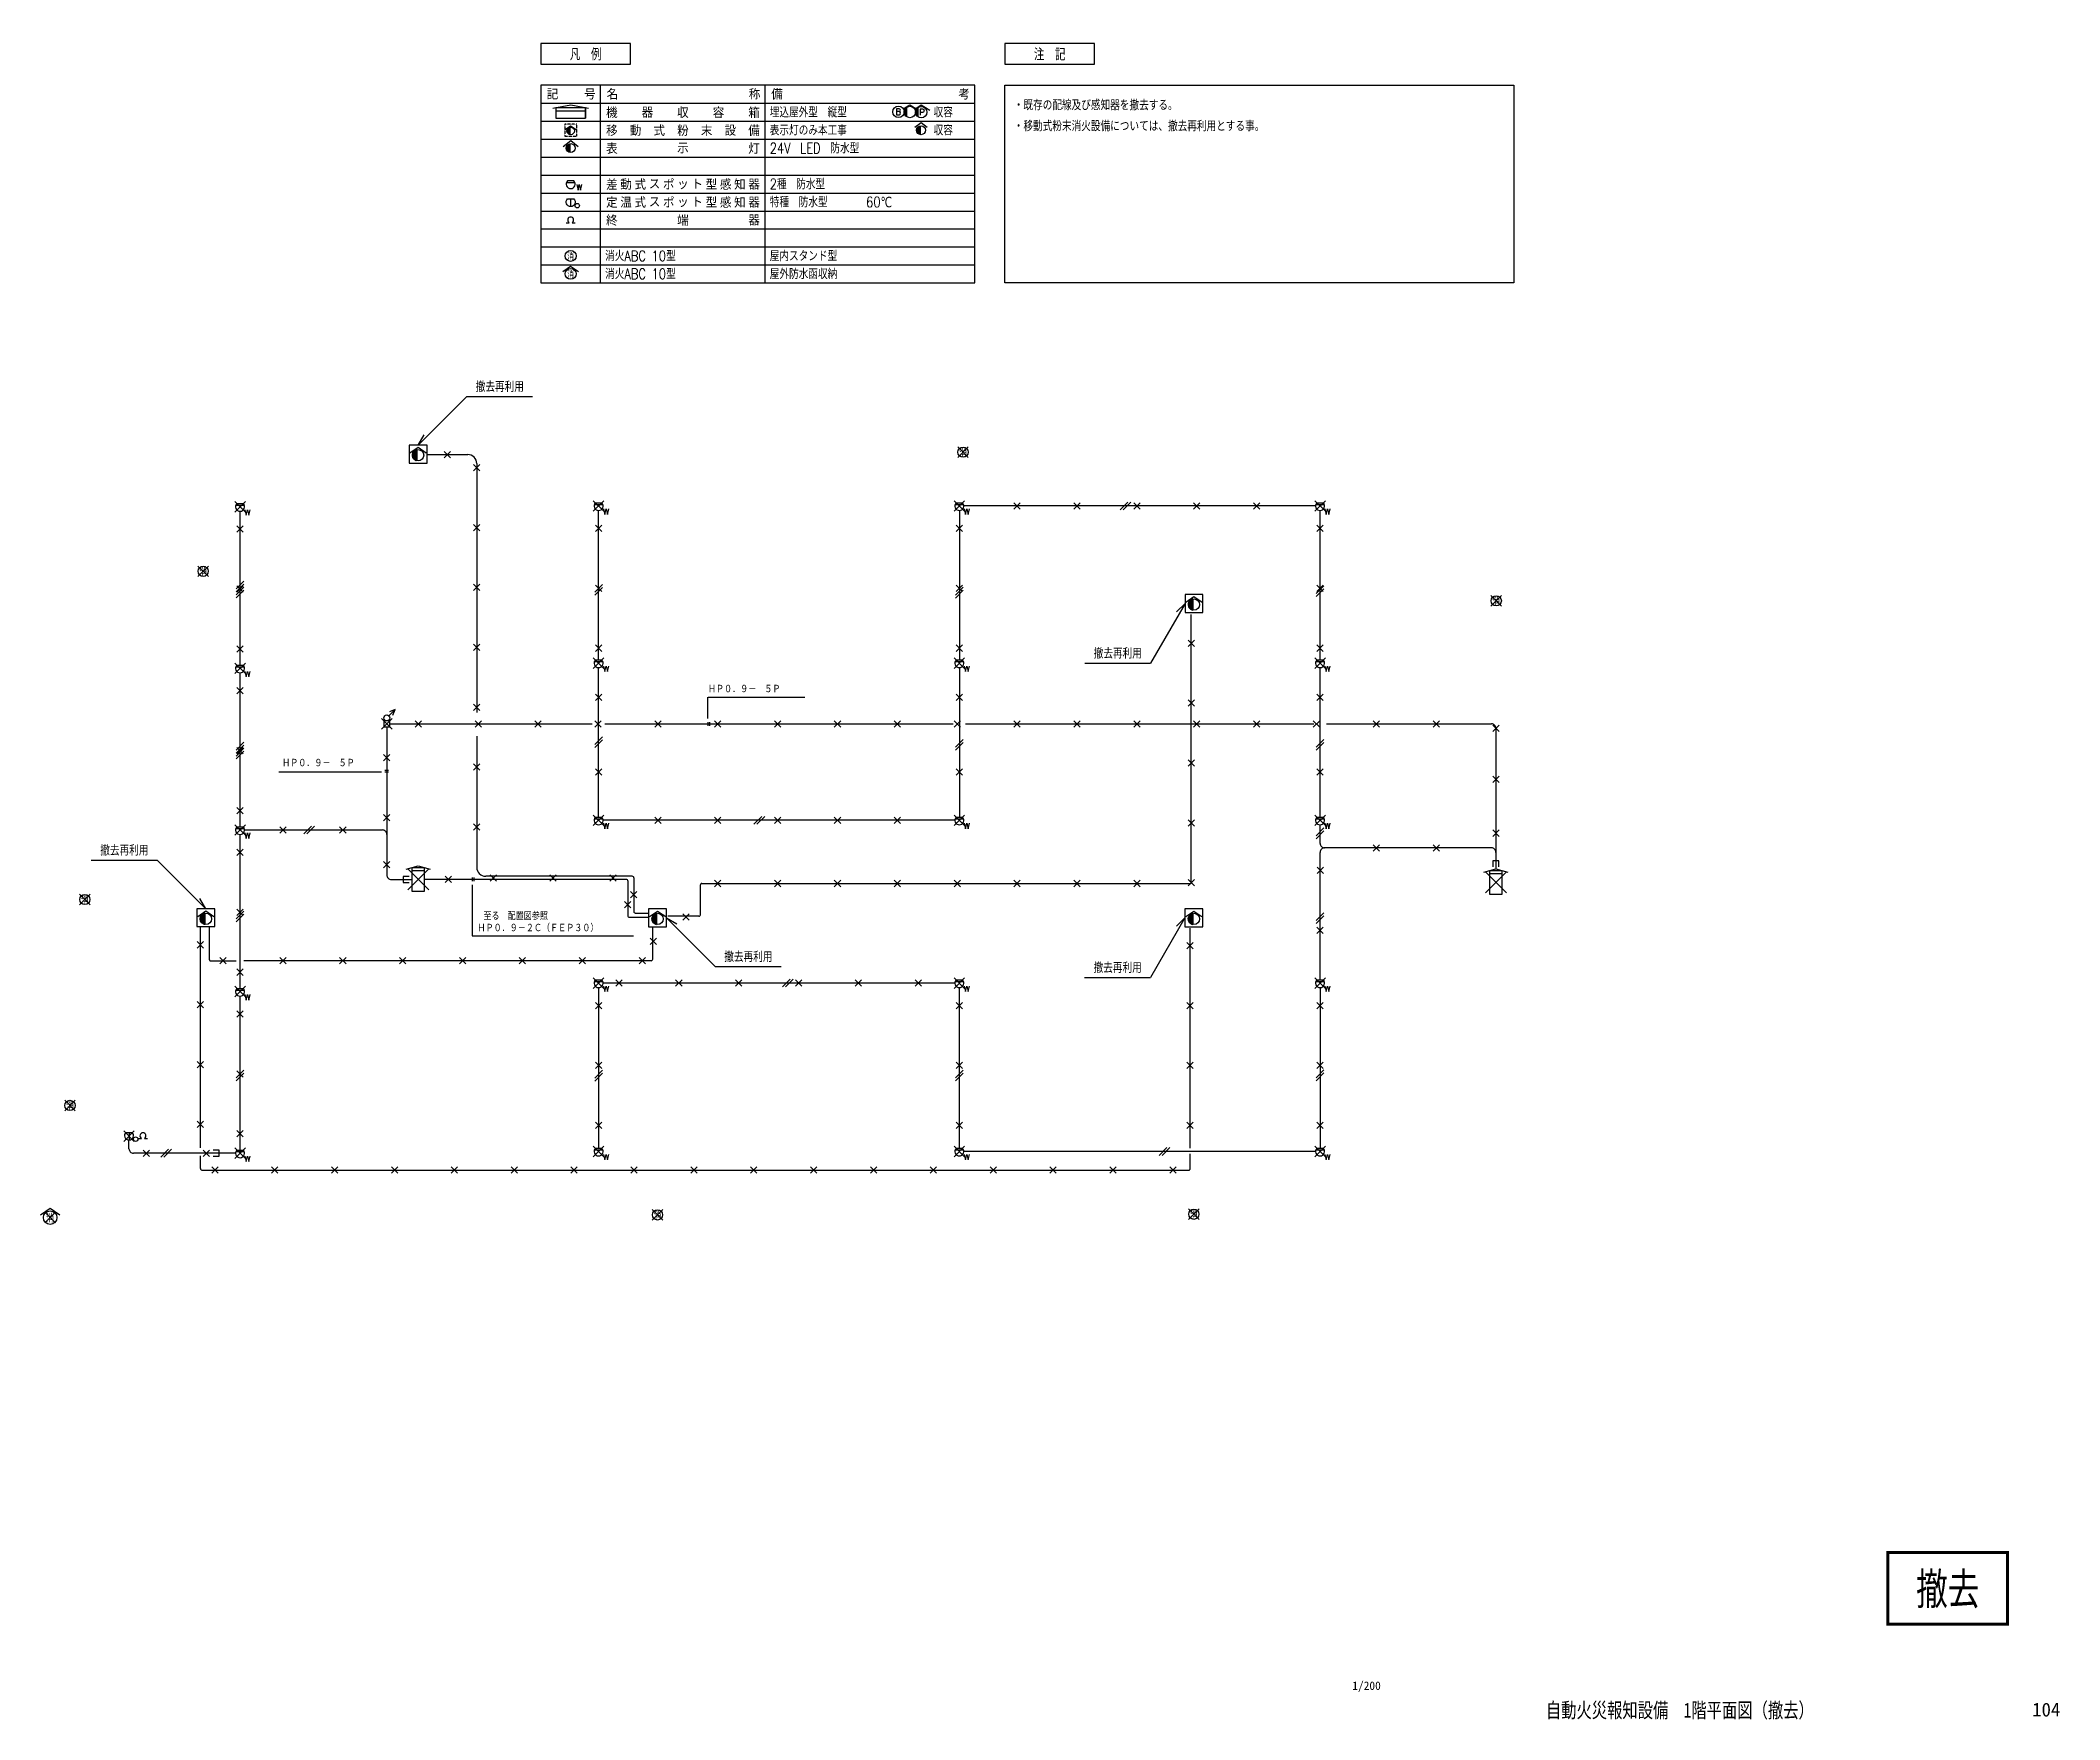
# Model space of a CAD drawing. Header units: millimetres. Extents: x 15073 to 82521, y 1454 to 57550.
import ezdxf
from ezdxf.enums import TextEntityAlignment as Align

# ---------------------------------------------------------------- set-up
doc = ezdxf.new("R2010")
doc.units = ezdxf.units.MM
doc.header["$LTSCALE"] = 0.2
doc.set_wipeout_variables(frame=1)
doc.linetypes.add('DASHED', pattern=[19.05, 12.7, -6.35])
for name, color, linetype in [('1_シンボル', 2, 'Continuous'), ('1_撤去', 1, 'Continuous'), ('1_文字', 3, 'Continuous'), ('1_枠', 7, 'Continuous'), ('1_表', 7, 'Continuous'), ('枠内記述', 3, 'Continuous')]:
    doc.layers.add(name, color=color, linetype=linetype)
doc.styles.add('L', font='simplex.shx', dxfattribs={"width": 0.8, "bigfont": 'extfont2.shx'})
doc.styles.get("Standard").update_dxf_attribs({"font": 'simplex.shx', "width": 0.8, "bigfont": 'extfont2.shx'})
doc.styles.add('ゴシック', font='MS Gothic.ttf', dxfattribs={"height": 4})

msp = doc.modelspace()

# ---------------------------------------------------------------- linework, layer by layer
at = {"layer": '1_シンボル', "color": 7, "linetype": 'Continuous', "lineweight": -3}
for points in [[(27389, 44031), (27389, 43431), (27989, 43431), (27989, 44031)], [(27632, 43872), (27651, 43693), (27632, 43514), (27614, 43521), (27651, 43693), (27651, 43877), (27651, 43510), (27651, 43693), (27632, 43514)], [(27503, 43720), (27651, 43693), (27501, 43693)], [(27505, 43731), (27651, 43693), (27503, 43720)], [(27507, 43739), (27651, 43693), (27505, 43731)], [(27510, 43752), (27651, 43693), (27507, 43739)], [(53307, 39042), (53307, 38442), (53907, 38442), (53907, 39042)], [(53551, 38883), (53551, 38525), (53570, 38704), (53532, 38532), (53551, 38525), (53570, 38704)], [(26544, 34617), (26744, 34617), (26744, 34817), (26544, 34817)], [(63894, 29822), (63894, 29022), (63494, 29022), (63494, 29822)], [(20300, 28543), (20300, 27943), (20900, 27943), (20900, 28543)], [(20543, 28384), (20543, 28027), (20562, 28205), (20525, 28034), (20543, 28027), (20562, 28205)], [(35390, 28539), (35390, 27939), (35990, 27939), (35990, 28539)], [(35634, 28380), (35653, 28202), (35634, 28023), (35615, 28030), (35653, 28202), (35653, 28385), (35653, 28018), (35653, 28202), (35634, 28023)], [(53303, 28539), (53303, 27939), (53903, 27939), (53903, 28539)], [(53546, 28381), (53546, 28023), (53565, 28202), (53528, 28030), (53546, 28023), (53565, 28202)], [(35504, 28228), (35653, 28202), (35503, 28202)], [(35504, 28175), (35653, 28202), (35503, 28202)], [(35506, 28239), (35653, 28202), (35504, 28228)], [(35508, 28247), (35653, 28202), (35506, 28239)], [(35512, 28260), (35653, 28202), (35508, 28247)]]:
    msp.add_lwpolyline(points, close=True, dxfattribs=at)
for points in [[(27419, 43772), (27689, 43956), (27959, 43772)], [(27595, 43531), (27614, 43521), (27651, 43693), (27595, 43531), (27576, 43543), (27651, 43693), (27595, 43856), (27595, 43531), (27651, 43693), (27503, 43667), (27505, 43656), (27651, 43693), (27501, 43693), (27503, 43667), (27651, 43693), (27507, 43648), (27505, 43656), (27651, 43693), (27510, 43635), (27507, 43648), (27651, 43693), (27520, 43612), (27510, 43635), (27651, 43693), (27539, 43581), (27520, 43612), (27651, 43693), (27557, 43559), (27557, 43827), (27651, 43693), (27539, 43581), (27557, 43559), (27651, 43693), (27576, 43543), (27557, 43559)], [(27632, 43872), (27614, 43865), (27651, 43693), (27520, 43775), (27520, 43612)], [(27651, 43877), (27632, 43872), (27651, 43693), (27539, 43806), (27539, 43581)], [(27557, 43827), (27539, 43806), (27651, 43693), (27557, 43827), (27576, 43843)], [(27614, 43521), (27614, 43865), (27651, 43693), (27576, 43843), (27576, 43543)], [(27595, 43856), (27576, 43843), (27651, 43693), (27595, 43856), (27614, 43865)], [(27520, 43775), (27510, 43752), (27651, 43693), (27520, 43775), (27539, 43806)], [(27632, 43514), (27651, 43510)], [(27989, 43712), (29347, 43712)], [(29647, 43412), (29647, 35096)], [(21605, 42025), (21882, 42025)], [(21637, 42078), (21850, 42078)], [(21744, 36679), (21744, 41822)], [(21907, 41871), (21951, 41691), (21994, 41871), (22037, 41691), (22081, 41871)], [(33580, 42050), (33857, 42050)], [(33612, 42103), (33825, 42103)], [(33719, 36853), (33719, 41847)], [(33882, 41896), (33926, 41715), (33969, 41896), (34012, 41715), (34056, 41896)], [(45630, 42050), (45907, 42050)], [(45662, 42103), (45875, 42103)], [(45769, 41847), (45769, 36853)], [(57669, 41996), (45919, 41996)], [(45932, 41896), (45976, 41715), (46019, 41896), (46062, 41715), (46106, 41896)], [(51140, 41866), (51400, 42127)], [(51240, 41866), (51500, 42127)], [(57680, 42050), (57957, 42050)], [(57712, 42103), (57925, 42103)], [(57819, 36853), (57819, 41847)], [(57982, 41896), (58026, 41715), (58069, 41896), (58112, 41715), (58156, 41896)], [(21614, 39225), (21874, 39485)], [(21614, 39125), (21874, 39385)], [(21614, 39025), (21874, 39285)], [(21614, 38925), (21874, 39185)], [(33589, 39114), (33849, 39374)], [(33589, 39014), (33849, 39274)], [(45639, 39022), (45899, 39282)], [(45639, 38922), (45899, 39182)], [(57689, 39073), (57949, 39333)], [(57689, 38973), (57949, 39233)], [(53337, 38783), (53607, 38967), (53877, 38783)], [(53439, 38622), (53429, 38646), (53570, 38704), (53425, 38659), (53429, 38646), (53570, 38704), (53424, 38667), (53425, 38659), (53570, 38704), (53422, 38678), (53424, 38667), (53570, 38704), (53420, 38704), (53422, 38678), (53570, 38704), (53420, 38704), (53422, 38731), (53570, 38704), (53422, 38731), (53424, 38741), (53570, 38704), (53424, 38741), (53425, 38750), (53570, 38704), (53425, 38750), (53429, 38763), (53570, 38704), (53429, 38763), (53439, 38786)], [(53476, 38570), (53495, 38554), (53570, 38704), (53476, 38570), (53457, 38592), (53570, 38704), (53570, 38888), (53570, 38520), (53570, 38704), (53457, 38592), (53439, 38622), (53570, 38704), (53476, 38570), (53476, 38838), (53570, 38704), (53514, 38542), (53514, 38867), (53570, 38704), (53495, 38554), (53514, 38542), (53570, 38704), (53532, 38532), (53514, 38542)], [(53551, 38883), (53532, 38876), (53570, 38704), (53439, 38786), (53439, 38622), (53570, 38704), (53514, 38867), (53532, 38876)], [(53457, 38817), (53439, 38786), (53570, 38704), (53457, 38817), (53476, 38838)], [(53570, 38888), (53551, 38883), (53570, 38704), (53457, 38817), (53457, 38592)], [(53495, 38854), (53476, 38838), (53570, 38704), (53495, 38854), (53514, 38867)], [(53532, 38532), (53532, 38876), (53570, 38704), (53495, 38854), (53495, 38554)], [(53551, 38525), (53570, 38520)], [(53516, 29410), (53516, 38373)], [(21605, 36626), (21882, 36626)], [(21637, 36679), (21850, 36679)], [(21744, 31279), (21744, 36423)], [(21907, 36472), (21951, 36291), (21994, 36472), (22037, 36291), (22081, 36472)], [(33580, 36800), (33857, 36800)], [(33612, 36853), (33825, 36853)], [(33719, 31603), (33719, 36596)], [(33882, 36646), (33926, 36465), (33969, 36646), (34012, 36465), (34056, 36646)], [(45630, 36800), (45907, 36800)], [(45662, 36853), (45875, 36853)], [(45769, 36596), (45769, 31603)], [(45932, 36646), (45976, 36465), (46019, 36646), (46062, 36465), (46106, 36646)], [(57680, 36800), (57957, 36800)], [(57712, 36853), (57925, 36853)], [(57819, 31603), (57819, 36596)], [(57982, 36646), (58026, 36465), (58069, 36646), (58112, 36465), (58156, 36646)], [(26842, 35013), (26921, 35194), (26714, 34987)], [(26921, 35194), (26740, 35115)], [(37373, 34898), (37373, 35612)], [(37374, 35613), (40607, 35613)], [(26644, 34617), (26644, 29671)], [(26744, 34717), (33509, 34717)], [(33929, 34717), (45559, 34717)], [(37373, 34777), (37373, 34657)], [(37423, 34777), (37423, 34657)], [(45979, 34717), (57609, 34717)], [(58029, 34717), (63544, 34717)], [(63694, 34567), (63694, 30047), (63694, 29875)], [(21614, 33844), (21874, 34104)], [(21614, 33744), (21874, 34004)], [(21614, 33644), (21874, 33904)], [(21614, 33544), (21874, 33804)], [(29647, 34306), (29647, 29926)], [(33589, 34027), (33849, 34287)], [(33589, 33927), (33849, 34186)], [(45639, 33938), (45899, 34198)], [(45639, 33838), (45899, 34098)], [(57689, 33939), (57949, 34199)], [(57689, 33839), (57949, 34099)], [(26463, 33105), (23041, 33105)], [(26704, 33155), (26584, 33155)], [(26704, 33105), (26584, 33105)], [(21605, 31226), (21882, 31226)], [(21637, 31279), (21850, 31279)], [(21894, 31173), (26494, 31173)], [(21907, 31072), (21951, 30892), (21994, 31072), (22037, 30892), (22081, 31072)], [(23871, 31043), (24131, 31303)], [(23971, 31043), (24231, 31303)], [(33580, 31550), (33857, 31550)], [(33612, 31603), (33825, 31603)], [(45619, 31497), (33869, 31497)], [(33882, 31396), (33926, 31215), (33969, 31396), (34012, 31215), (34056, 31396)], [(38909, 31366), (39169, 31626)], [(39009, 31366), (39269, 31626)], [(45630, 31550), (45907, 31550)], [(45662, 31603), (45875, 31603)], [(45932, 31396), (45976, 31215), (46019, 31396), (46062, 31215), (46106, 31396)], [(57680, 31550), (57957, 31550)], [(57689, 30979), (57949, 31239)], [(57689, 30879), (57949, 31139)], [(57712, 31603), (57925, 31603)], [(57819, 30725), (57819, 31346)], [(57982, 31396), (58026, 31215), (58069, 31396), (58112, 31215), (58156, 31396)], [(21744, 25880), (21744, 31023)], [(57819, 26165), (57819, 30425)], [(63544, 30575), (57969, 30575)], [(27293, 29868), (27494, 29921), (27694, 29975)], [(27693, 29975), (27894, 29921), (27894, 29121), (27494, 29121), (27494, 29921), (27894, 29921), (28094, 29868)], [(27494, 29821), (27894, 29821)], [(63293, 29768), (63494, 29822), (63694, 29875)], [(63494, 29722), (63894, 29722)], [(63794, 29947), (63794, 30147), (63594, 30147), (63594, 29947)], [(63693, 29875), (63894, 29822), (64094, 29768)], [(26794, 29521), (27296, 29521), (27494, 29521)], [(27396, 29621), (27196, 29621), (27196, 29422), (27396, 29422)], [(34645, 29521), (27894, 29521)], [(29500, 29581), (29500, 29461)], [(29500, 29340), (29500, 27637)], [(29550, 29581), (29550, 29461)], [(34845, 29626), (29947, 29626)], [(34695, 29471), (34695, 28310)], [(34895, 29576), (34895, 28448)], [(37119, 28339), (37119, 29335)], [(37169, 29385), (53491, 29385)], [(20330, 28284), (20600, 28468), (20870, 28284)], [(20468, 28072), (20487, 28055), (20562, 28205), (20468, 28072), (20450, 28093), (20562, 28205), (20562, 28389), (20562, 28022), (20562, 28205), (20450, 28093), (20431, 28124), (20562, 28205), (20468, 28072), (20468, 28339), (20562, 28205), (20506, 28043), (20506, 28368), (20562, 28205), (20487, 28055), (20506, 28043), (20562, 28205), (20525, 28034), (20506, 28043)], [(20543, 28384), (20525, 28377), (20562, 28205), (20431, 28287), (20431, 28124), (20562, 28205), (20506, 28368), (20525, 28377)], [(20450, 28318), (20431, 28287), (20562, 28205), (20450, 28318), (20468, 28339)], [(20562, 28389), (20543, 28384), (20562, 28205), (20450, 28318), (20450, 28093)], [(20487, 28355), (20468, 28339), (20562, 28205), (20487, 28355), (20506, 28368)], [(20525, 28034), (20525, 28377), (20562, 28205), (20487, 28355), (20487, 28055)], [(21614, 28206), (21874, 28466)], [(21614, 28106), (21874, 28366)], [(34945, 28398), (35377, 28398)], [(35420, 28280), (35690, 28464), (35960, 28280)], [(35596, 28039), (35615, 28030), (35653, 28202), (35596, 28039), (35578, 28052), (35653, 28202), (35596, 28364), (35596, 28039), (35653, 28202), (35506, 28164), (35508, 28156), (35653, 28202), (35504, 28175), (35506, 28164), (35653, 28202), (35512, 28143), (35508, 28156), (35653, 28202), (35521, 28120), (35512, 28143), (35653, 28202), (35540, 28089), (35521, 28120), (35653, 28202), (35559, 28068), (35559, 28335), (35653, 28202), (35540, 28089), (35559, 28068), (35653, 28202), (35578, 28052), (35559, 28068)], [(35634, 28380), (35615, 28373), (35653, 28202), (35521, 28283), (35521, 28120)], [(35653, 28385), (35634, 28380), (35653, 28202), (35540, 28314), (35540, 28089)], [(35559, 28335), (35540, 28314), (35653, 28202), (35559, 28335), (35578, 28352)], [(35615, 28030), (35615, 28373), (35653, 28202), (35578, 28352), (35578, 28052)], [(35596, 28364), (35578, 28352), (35653, 28202), (35596, 28364), (35615, 28373)], [(53333, 28280), (53603, 28464), (53873, 28280)], [(53471, 28068), (53490, 28052), (53565, 28202), (53471, 28068), (53453, 28089), (53565, 28202), (53565, 28385), (53565, 28018), (53565, 28202), (53453, 28089), (53434, 28120), (53565, 28202), (53471, 28068), (53471, 28336), (53565, 28202), (53509, 28039), (53509, 28364), (53565, 28202), (53490, 28052), (53509, 28039), (53565, 28202), (53528, 28030), (53509, 28039)], [(53546, 28381), (53528, 28373), (53565, 28202), (53434, 28283), (53434, 28120), (53565, 28202), (53509, 28364), (53528, 28373)], [(53453, 28314), (53434, 28283), (53565, 28202), (53453, 28314), (53471, 28336)], [(53565, 28385), (53546, 28381), (53565, 28202), (53453, 28314), (53453, 28089)], [(53490, 28352), (53471, 28336), (53565, 28202), (53490, 28352), (53509, 28364)], [(53528, 28030), (53528, 28373), (53565, 28202), (53490, 28352), (53490, 28052)], [(57689, 28144), (57949, 28404)], [(20431, 28124), (20422, 28147), (20562, 28205), (20418, 28160), (20422, 28147), (20562, 28205), (20416, 28168), (20418, 28160), (20562, 28205), (20414, 28179), (20416, 28168), (20562, 28205), (20412, 28205), (20414, 28179), (20562, 28205), (20412, 28205), (20414, 28232), (20562, 28205), (20414, 28232), (20416, 28243), (20562, 28205), (20416, 28243), (20418, 28251), (20562, 28205), (20418, 28251), (20422, 28264), (20562, 28205), (20422, 28264), (20431, 28287)], [(20418, 20551), (20418, 27936)], [(20543, 28027), (20562, 28022)], [(20717, 26831), (20717, 27936)], [(34745, 28260), (35398, 28260)], [(35521, 28283), (35512, 28260), (35653, 28202), (35521, 28283), (35540, 28314)], [(35528, 26856), (35528, 27939)], [(35634, 28023), (35653, 28018)], [(37069, 28289), (36037, 28289)], [(53434, 28120), (53425, 28143), (53565, 28202), (53421, 28156), (53425, 28143), (53565, 28202), (53419, 28164), (53421, 28156), (53565, 28202), (53417, 28175), (53419, 28164), (53565, 28202), (53415, 28202), (53417, 28175), (53565, 28202), (53415, 28202), (53417, 28228), (53565, 28202), (53417, 28228), (53419, 28239), (53565, 28202), (53419, 28239), (53421, 28247), (53565, 28202), (53421, 28247), (53425, 28260), (53565, 28202), (53425, 28260), (53434, 28283)], [(53475, 20548), (53475, 27888)], [(53546, 28023), (53565, 28018)], [(57689, 28044), (57949, 28304)], [(29501, 27636), (34883, 27636)], [(20742, 26806), (21610, 26806)], [(35478, 26806), (21871, 26806)], [(21605, 25827), (21882, 25827)], [(21637, 25880), (21850, 25880)], [(21907, 25673), (21951, 25493), (21994, 25673), (22037, 25493), (22081, 25673)], [(33580, 26112), (33857, 26112)], [(33612, 26165), (33825, 26165)], [(33719, 25909), (33719, 20540)], [(45619, 26059), (33869, 26059)], [(33882, 25958), (33926, 25778), (33969, 25958), (34012, 25778), (34056, 25958)], [(39859, 25929), (40119, 26189)], [(39959, 25929), (40219, 26189)], [(45630, 26112), (45907, 26112)], [(45662, 26165), (45875, 26165)], [(45769, 20540), (45769, 25909)], [(45932, 25958), (45976, 25778), (46019, 25958), (46062, 25778), (46106, 25958)], [(57680, 26112), (57957, 26112)], [(57712, 26165), (57925, 26165)], [(57819, 25909), (57819, 20540)], [(57982, 25958), (58026, 25778), (58069, 25958), (58112, 25778), (58156, 25958)], [(21744, 20481), (21744, 25624)], [(21614, 22893), (21874, 23153)], [(21614, 22793), (21874, 23053)], [(33589, 22884), (33849, 23144)], [(33589, 22784), (33849, 23044)], [(45639, 22889), (45899, 23149)], [(45639, 22789), (45899, 23049)], [(57689, 22896), (57949, 23156)], [(57689, 22796), (57949, 23056)], [(17928, 21072), (18140, 21072)], [(18034, 21066), (18034, 20816)], [(18033, 20525), (18033, 20814)], [(21594, 20375), (20944, 20375), (18183, 20375)], [(18349, 20867), (18449, 20867)], [(18549, 20867), (18649, 20867)], [(19095, 20245), (19355, 20505)], [(19195, 20245), (19455, 20505)], [(20418, 19863), (20418, 20290)], [(20844, 20275), (21044, 20275), (21044, 20475), (20844, 20475)], [(21605, 20428), (21882, 20428)], [(21637, 20481), (21850, 20481)], [(21907, 20274), (21951, 20094), (21994, 20274), (22037, 20094), (22081, 20274)], [(33580, 20487), (33857, 20487)], [(33612, 20540), (33825, 20540)], [(33882, 20333), (33926, 20153), (33969, 20333), (34012, 20153), (34056, 20333)], [(45630, 20487), (45907, 20487)], [(45662, 20540), (45875, 20540)], [(57669, 20434), (45919, 20434)], [(45932, 20333), (45976, 20153), (46019, 20333), (46062, 20153), (46106, 20333)], [(52445, 20304), (52705, 20564)], [(52545, 20304), (52805, 20564)], [(53475, 19838), (53475, 20357)], [(57680, 20487), (57957, 20487)], [(57712, 20540), (57925, 20540)], [(57982, 20333), (58026, 20153), (58069, 20333), (58112, 20153), (58156, 20333)], [(20468, 19813), (53450, 19813)], [(15073, 18319), (15400, 18541), (15727, 18319)]]:
    msp.add_lwpolyline(points, dxfattribs=at)
for points in [[(29647, 43412, 0.414214), (29347, 43712)], [(21637, 42078, 2.414214), (21850, 42078)], [(33612, 42103, 2.414214), (33825, 42103)], [(45662, 42103, 2.414214), (45875, 42103)], [(57712, 42103, 2.414214), (57925, 42103)], [(21637, 36679, 2.414214), (21850, 36679)], [(33612, 36853, 2.414214), (33825, 36853)], [(45662, 36853, 2.414214), (45875, 36853)], [(57712, 36853, 2.414214), (57925, 36853)], [(63694, 34567, 0.414214), (63544, 34717)], [(21637, 31279, 2.414214), (21850, 31279)], [(26644, 31023, 0.414214), (26494, 31173)], [(33612, 31603, 2.414214), (33825, 31603)], [(45662, 31603, 2.414214), (45875, 31603)], [(57712, 31603, 2.414214), (57925, 31603)], [(57819, 30725, 0.414214), (57969, 30575)], [(57969, 30575, 0.414214), (57819, 30425)], [(63694, 30425, 0.414214), (63544, 30575)], [(29647, 29926, 0.414214), (29947, 29626)], [(26644, 29671, 0.414214), (26794, 29521)], [(34695, 29471, 0.414214), (34645, 29521)], [(34895, 29576, 0.414214), (34845, 29626)], [(37169, 29385, 0.414214), (37119, 29335)], [(53491, 29385, 0.414214), (53516, 29410)], [(34895, 28448, 0.414214), (34945, 28398)], [(37069, 28289, 0.414214), (37119, 28339)], [(34695, 28310, 0.414214), (34745, 28260)], [(20717, 26831, 0.414214), (20742, 26806)], [(35478, 26806, 0.414214), (35528, 26856)], [(21637, 25880, 2.414214), (21850, 25880)], [(33612, 26165, 2.414214), (33825, 26165)], [(45662, 26165, 2.414214), (45875, 26165)], [(57712, 26165, 2.414214), (57925, 26165)], [(17928, 21072, 2.414214), (18140, 21072)], [(18549, 20871, 3.732052), (18449, 20871)], [(18033, 20525, 0.414214), (18183, 20375)], [(21637, 20481, 2.414214), (21850, 20481)], [(33612, 20540, 2.414214), (33825, 20540)], [(45662, 20540, 2.414214), (45875, 20540)], [(57712, 20540, 2.414214), (57925, 20540)], [(20418, 19863, 0.414214), (20468, 19813)], [(53450, 19813, 0.414214), (53475, 19838)]]:
    msp.add_lwpolyline(points, format="xyb", dxfattribs=at)
for centre, radius in [((27689, 43693), 188), ((45892, 43793), 171), ((20509, 39814), 171), ((53607, 38704), 188), ((63702, 38828), 171), ((26644, 34917), 100), ((16558, 28850), 171), ((20600, 28205), 188), ((35690, 28202), 188), ((53603, 28202), 188), ((16062, 21972), 171), ((18254, 20846), 75), ((15400, 18224), 227), ((35688, 18313), 171), ((53603, 18337), 171)]:
    msp.add_circle(centre, radius, dxfattribs=at)
at = {"layer": '1_撤去'}
for p, q in [((46069, 43970), (45715, 43616)), ((45715, 43970), (46069, 43616)), ((28774, 43818), (28562, 43606)), ((28562, 43818), (28774, 43606)), ((29753, 43381), (29541, 43169)), ((29541, 43381), (29753, 43169)), ((21920, 42149), (21567, 41795)), ((21567, 42149), (21920, 41795)), ((33895, 42173), (33542, 41820)), ((33542, 42173), (33895, 41820)), ((45945, 42173), (45592, 41820)), ((45592, 42173), (45945, 41820)), ((47805, 42103), (47593, 41890)), ((47593, 42103), (47805, 41890)), ((49805, 42103), (49593, 41890)), ((49593, 42103), (49805, 41890)), ((51805, 42103), (51593, 41890)), ((51593, 42103), (51805, 41890)), ((53805, 42103), (53593, 41890)), ((53593, 42103), (53805, 41890)), ((55805, 42103), (55593, 41890)), ((55593, 42103), (55805, 41890)), ((57995, 42173), (57642, 41820)), ((57642, 42173), (57995, 41820)), ((21850, 41328), (21638, 41116)), ((21638, 41328), (21850, 41116)), ((29753, 41381), (29541, 41169)), ((29541, 41381), (29753, 41169)), ((33825, 41353), (33612, 41140)), ((33612, 41353), (33825, 41140)), ((45875, 41353), (45662, 41140)), ((45662, 41353), (45875, 41140)), ((57925, 41353), (57713, 41140)), ((57713, 41353), (57925, 41140)), ((20686, 39990), (20332, 39637)), ((20332, 39990), (20686, 39637)), ((21850, 39328), (21637, 39116)), ((21637, 39328), (21850, 39116)), ((29753, 39381), (29541, 39169)), ((29541, 39381), (29753, 39169)), ((33825, 39353), (33612, 39140)), ((33612, 39353), (33825, 39140)), ((45875, 39353), (45662, 39140)), ((45662, 39353), (45875, 39140)), ((57925, 39353), (57712, 39140)), ((57712, 39353), (57925, 39140)), ((63879, 39004), (63526, 38651)), ((63526, 39004), (63879, 38651)), ((21850, 37328), (21637, 37116)), ((21637, 37328), (21850, 37116)), ((29753, 37381), (29541, 37169)), ((29541, 37381), (29753, 37169)), ((33825, 37353), (33612, 37140)), ((33612, 37353), (33825, 37140)), ((45875, 37353), (45662, 37140)), ((45662, 37353), (45875, 37140)), ((53622, 37516), (53410, 37304)), ((53410, 37516), (53622, 37304)), ((57925, 37353), (57712, 37140)), ((57712, 37353), (57925, 37140)), ((21920, 36749), (21567, 36396)), ((21567, 36749), (21920, 36396)), ((33895, 36923), (33542, 36570)), ((33542, 36923), (33895, 36570)), ((45945, 36923), (45592, 36570)), ((45592, 36923), (45945, 36570)), ((57995, 36923), (57642, 36570)), ((57642, 36923), (57995, 36570)), ((21850, 35929), (21638, 35717)), ((21638, 35929), (21850, 35717)), ((29753, 35381), (29541, 35169)), ((29541, 35381), (29753, 35169)), ((33825, 35713), (33612, 35500)), ((33612, 35713), (33825, 35500)), ((45875, 35713), (45662, 35500)), ((45662, 35713), (45875, 35500)), ((53622, 35516), (53410, 35304)), ((53410, 35516), (53622, 35304)), ((57925, 35713), (57712, 35500)), ((57712, 35713), (57925, 35500)), ((26820, 34893), (26467, 34540)), ((26467, 34893), (26820, 34540)), ((27805, 34823), (27593, 34610)), ((27593, 34823), (27805, 34610)), ((29805, 34823), (29593, 34610)), ((29593, 34823), (29805, 34610)), ((31805, 34823), (31593, 34610)), ((31593, 34823), (31805, 34610)), ((33805, 34823), (33593, 34610)), ((33593, 34823), (33805, 34610)), ((35805, 34823), (35593, 34610)), ((35593, 34823), (35805, 34610)), ((37805, 34823), (37593, 34610)), ((37593, 34823), (37805, 34610)), ((39805, 34823), (39593, 34610)), ((39593, 34823), (39805, 34610)), ((41805, 34823), (41593, 34610)), ((41593, 34823), (41805, 34610)), ((43805, 34823), (43593, 34610)), ((43593, 34823), (43805, 34610)), ((45805, 34823), (45593, 34610)), ((45593, 34823), (45805, 34610)), ((47805, 34823), (47593, 34610)), ((47593, 34823), (47805, 34610)), ((49805, 34823), (49593, 34610)), ((49593, 34823), (49805, 34610)), ((51805, 34823), (51593, 34610)), ((51593, 34823), (51805, 34610)), ((53805, 34823), (53593, 34610)), ((53593, 34823), (53805, 34610)), ((55805, 34823), (55593, 34610)), ((55593, 34823), (55805, 34610)), ((57805, 34823), (57593, 34610)), ((57593, 34823), (57805, 34610)), ((59805, 34823), (59593, 34610)), ((59593, 34823), (59805, 34610)), ((61805, 34823), (61593, 34610)), ((61593, 34823), (61805, 34610)), ((63800, 34673), (63587, 34460)), ((63587, 34673), (63800, 34460)), ((21850, 33929), (21637, 33717)), ((21637, 33929), (21850, 33717)), ((26750, 33692), (26537, 33479)), ((26537, 33692), (26750, 33479)), ((29753, 33381), (29541, 33169)), ((29541, 33381), (29753, 33169)), ((33825, 33213), (33612, 33000)), ((33612, 33213), (33825, 33000)), ((45875, 33213), (45662, 33000)), ((45662, 33213), (45875, 33000)), ((53622, 33516), (53410, 33304)), ((53410, 33516), (53622, 33304)), ((57925, 33213), (57712, 33000)), ((57712, 33213), (57925, 33000)), ((63800, 32973), (63587, 32760)), ((63587, 32973), (63800, 32760)), ((21850, 31929), (21637, 31717)), ((21637, 31929), (21850, 31717)), ((21920, 31350), (21567, 30997)), ((21567, 31350), (21920, 30997)), ((23282, 31279), (23070, 31067)), ((23070, 31279), (23282, 31067)), ((25282, 31279), (25070, 31067)), ((25070, 31279), (25282, 31067)), ((26750, 31692), (26537, 31479)), ((26537, 31692), (26750, 31479)), ((29753, 31381), (29541, 31169)), ((29541, 31381), (29753, 31169)), ((33895, 31673), (33542, 31320)), ((33542, 31673), (33895, 31320)), ((35805, 31603), (35593, 31390)), ((35593, 31603), (35805, 31390)), ((37805, 31603), (37593, 31390)), ((37593, 31603), (37805, 31390)), ((39805, 31603), (39593, 31390)), ((39593, 31603), (39805, 31390)), ((41805, 31603), (41593, 31390)), ((41593, 31603), (41805, 31390)), ((43805, 31603), (43593, 31390)), ((43593, 31603), (43805, 31390)), ((45945, 31673), (45592, 31320)), ((45592, 31673), (45945, 31320)), ((53622, 31516), (53410, 31304)), ((53410, 31516), (53622, 31304)), ((57995, 31673), (57642, 31320)), ((57642, 31673), (57995, 31320)), ((63800, 31173), (63587, 30960)), ((63587, 31173), (63800, 30960)), ((21850, 30529), (21638, 30317)), ((21638, 30529), (21850, 30317)), ((59805, 30681), (59593, 30469)), ((59593, 30681), (59805, 30469)), ((61805, 30681), (61593, 30469)), ((61593, 30681), (61805, 30469)), ((26750, 30125), (26537, 29912)), ((26537, 30125), (26750, 29912)), ((28053, 29879), (27345, 29172)), ((27345, 29879), (28053, 29172)), ((57928, 29931), (57716, 29719)), ((57716, 29931), (57928, 29719)), ((64047, 29775), (63340, 29068)), ((63340, 29775), (64047, 29068)), ((16735, 29027), (16381, 28673)), ((16381, 29027), (16735, 28673)), ((28805, 29628), (28593, 29415)), ((28593, 29628), (28805, 29415)), ((30305, 29675), (30093, 29463)), ((30093, 29675), (30305, 29463)), ((32305, 29675), (32093, 29463)), ((32093, 29675), (32305, 29463)), ((34305, 29675), (34093, 29463)), ((34093, 29675), (34305, 29463)), ((35001, 29118), (34789, 28906)), ((34789, 29118), (35001, 28906)), ((37805, 29491), (37593, 29279)), ((37593, 29491), (37805, 29279)), ((39805, 29491), (39593, 29279)), ((39593, 29491), (39805, 29279)), ((41805, 29491), (41593, 29279)), ((41593, 29491), (41805, 29279)), ((43805, 29491), (43593, 29279)), ((43593, 29491), (43805, 29279)), ((45805, 29491), (45593, 29279)), ((45593, 29491), (45805, 29279)), ((47805, 29491), (47593, 29279)), ((47593, 29491), (47805, 29279)), ((49805, 29491), (49593, 29279)), ((49593, 29491), (49805, 29279)), ((51805, 29491), (51593, 29279)), ((51593, 29491), (51805, 29279)), ((53622, 29516), (53410, 29304)), ((53410, 29516), (53622, 29304)), ((21850, 28529), (21637, 28317)), ((21637, 28529), (21850, 28317)), ((34801, 28781), (34589, 28569)), ((34589, 28781), (34801, 28569)), ((36745, 28374), (36532, 28162)), ((36532, 28374), (36745, 28162)), ((57927, 27931), (57715, 27719)), ((57715, 27931), (57927, 27719)), ((20525, 27442), (20312, 27230)), ((20312, 27442), (20525, 27230)), ((35656, 27559), (35444, 27347)), ((35444, 27559), (35656, 27347)), ((53582, 27416), (53370, 27204)), ((53370, 27416), (53582, 27204)), ((21282, 26912), (21070, 26699)), ((21070, 26912), (21282, 26699)), ((21850, 26529), (21637, 26317)), ((21637, 26529), (21850, 26317)), ((23282, 26912), (23070, 26699)), ((23070, 26912), (23282, 26699)), ((25282, 26912), (25070, 26699)), ((25070, 26912), (25282, 26699)), ((27282, 26912), (27070, 26699)), ((27070, 26912), (27282, 26699)), ((29282, 26912), (29070, 26699)), ((29070, 26912), (29282, 26699)), ((31282, 26912), (31070, 26699)), ((31070, 26912), (31282, 26699)), ((33282, 26912), (33070, 26699)), ((33070, 26912), (33282, 26699)), ((35282, 26912), (35070, 26699)), ((35070, 26912), (35282, 26699)), ((21920, 25951), (21567, 25597)), ((21567, 25951), (21920, 25597)), ((33895, 26236), (33542, 25882)), ((33542, 26236), (33895, 25882)), ((34505, 26165), (34292, 25953)), ((34292, 26165), (34505, 25953)), ((36505, 26165), (36292, 25953)), ((36292, 26165), (36505, 25953)), ((38505, 26165), (38292, 25953)), ((38292, 26165), (38505, 25953)), ((40505, 26165), (40292, 25953)), ((40292, 26165), (40505, 25953)), ((42505, 26165), (42292, 25953)), ((42292, 26165), (42505, 25953)), ((44505, 26165), (44292, 25953)), ((44292, 26165), (44505, 25953)), ((45945, 26236), (45592, 25882)), ((45592, 26236), (45945, 25882)), ((57995, 26236), (57642, 25882)), ((57642, 26236), (57995, 25882)), ((20524, 25442), (20312, 25230)), ((20312, 25442), (20524, 25230)), ((21850, 25130), (21638, 24918)), ((21638, 25130), (21850, 24918)), ((33825, 25415), (33613, 25203)), ((33613, 25415), (33825, 25203)), ((45875, 25415), (45663, 25203)), ((45663, 25415), (45875, 25203)), ((53582, 25415), (53370, 25203)), ((53370, 25415), (53582, 25203)), ((57925, 25415), (57713, 25203)), ((57713, 25415), (57925, 25203)), ((20524, 23443), (20312, 23231)), ((20312, 23443), (20524, 23231)), ((21850, 23130), (21637, 22918)), ((21637, 23130), (21850, 22918)), ((33825, 23415), (33612, 23203)), ((33612, 23415), (33825, 23203)), ((45875, 23415), (45662, 23203)), ((45662, 23415), (45875, 23203)), ((53581, 23415), (53369, 23203)), ((53369, 23415), (53581, 23203)), ((57925, 23415), (57712, 23203)), ((57712, 23415), (57925, 23203)), ((16239, 22148), (15885, 21795)), ((15885, 22148), (16239, 21795)), ((18211, 21118), (17857, 20764)), ((17857, 21118), (18211, 20764)), ((20524, 21444), (20312, 21232)), ((20312, 21444), (20524, 21232)), ((21850, 21130), (21637, 20918)), ((21637, 21130), (21850, 20918)), ((33825, 21415), (33612, 21203)), ((33612, 21415), (33825, 21203)), ((45875, 21415), (45662, 21203)), ((45662, 21415), (45875, 21203)), ((53581, 21415), (53369, 21203)), ((53369, 21415), (53581, 21203)), ((57925, 21415), (57712, 21203)), ((57712, 21415), (57925, 21203)), ((18723, 20481), (18510, 20269)), ((18510, 20481), (18723, 20269)), ((20723, 20481), (20510, 20269)), ((20510, 20481), (20723, 20269)), ((21920, 20552), (21567, 20198)), ((21567, 20552), (21920, 20198)), ((33895, 20611), (33542, 20257)), ((33542, 20611), (33895, 20257)), ((45945, 20611), (45592, 20257)), ((45592, 20611), (45945, 20257)), ((57995, 20611), (57642, 20257)), ((57642, 20611), (57995, 20257)), ((21008, 19919), (20796, 19707)), ((20796, 19919), (21008, 19707)), ((23008, 19919), (22796, 19707)), ((22796, 19919), (23008, 19707)), ((25008, 19919), (24796, 19707)), ((24796, 19919), (25008, 19707)), ((27008, 19919), (26796, 19707)), ((26796, 19919), (27008, 19707)), ((29008, 19919), (28796, 19707)), ((28796, 19919), (29008, 19707)), ((31008, 19919), (30796, 19707)), ((30796, 19919), (31008, 19707)), ((33008, 19919), (32796, 19707)), ((32796, 19919), (33008, 19707)), ((35008, 19919), (34796, 19707)), ((34796, 19919), (35008, 19707)), ((37008, 19919), (36796, 19707)), ((36796, 19919), (37008, 19707)), ((39008, 19919), (38796, 19707)), ((38796, 19919), (39008, 19707)), ((41008, 19919), (40796, 19707)), ((40796, 19919), (41008, 19707)), ((43008, 19919), (42796, 19707)), ((42796, 19919), (43008, 19707)), ((45008, 19919), (44796, 19707)), ((44796, 19919), (45008, 19707)), ((47008, 19919), (46796, 19707)), ((46796, 19919), (47008, 19707)), ((49008, 19919), (48796, 19707)), ((48796, 19919), (49008, 19707)), ((51008, 19919), (50796, 19707)), ((50796, 19919), (51008, 19707)), ((53008, 19919), (52796, 19707)), ((52796, 19919), (53008, 19707)), ((15577, 18401), (15223, 18047)), ((15223, 18401), (15577, 18047)), ((35865, 18490), (35511, 18137)), ((35511, 18490), (35865, 18137)), ((53780, 18514), (53426, 18160)), ((53426, 18514), (53780, 18160))]:
    msp.add_line(p, q, dxfattribs=at)
at = {"layer": '1_撤去', "const_width": 100}
msp.add_lwpolyline([(76785, 4639), (80785, 4639), (80785, 7039), (76785, 7039)], close=True, dxfattribs=at)
at = {"layer": '1_文字', "color": 10}
for p, q in [((27689, 44031), (29315, 45657)), ((29315, 45657), (31515, 45657)), ((27689, 44031), (27889, 44377)), ((53307, 38742), (52157, 36750)), ((53307, 38742), (53024, 38459)), ((49957, 36750), (52157, 36750)), ((16773, 30169), (18973, 30169)), ((20599, 28543), (18973, 30169)), ((20599, 28543), (20399, 28889)), ((35990, 28239), (37617, 26613)), ((35990, 28239), (36337, 28039)), ((53303, 28239), (52153, 26247)), ((53303, 28239), (53020, 27956)), ((37617, 26613), (39817, 26613)), ((49953, 26247), (52153, 26247))]:
    msp.add_line(p, q, dxfattribs=at)

# ---------------------------------------------------------------- texts
at = {"layer": '1_シンボル', "color": 7, "linetype": 'Continuous', "lineweight": -3, "width": 0.8}
for height, p in [(241, (45892, 43793)), (241, (20509, 39814)), (241, (63702, 38828)), (241, (16558, 28850)), (241, (16062, 21972)), (250, (15400, 18224)), (241, (35688, 18313)), (241, (53603, 18337))]:
    msp.add_text('消', height=height, dxfattribs=at).set_placement(p, align=Align.MIDDLE)
for s, p in [('ＨＰ０．９－\u3000５Ｐ', (37370, 35680)), ('ＨＰ０．９－\u3000５Ｐ', (23148, 33207)), ('至る\u3000配置図参照', (29872, 28096)), ('ＨＰ０．９－２Ｃ（ＦＥＰ３０）', (29672, 27696))]:
    msp.add_text(s, height=240.6, dxfattribs=at).set_placement(p, align=Align.BOTTOM_LEFT)
at = {"layer": '1_撤去', "lineweight": -3, "width": 0.8}
msp.add_text('撤去', height=1200, dxfattribs=at).set_placement((78785, 5839), align=Align.MIDDLE)
at = {"layer": '1_文字', "color": 10, "lineweight": -3, "width": 0.8}
for p in [(29615, 45807), (50257, 36900), (17073, 30319), (37917, 26763), (50253, 26397)]:
    msp.add_text('撤去再利用', height=350, dxfattribs=at).set_placement(p)
at = {"layer": '枠内記述', "linetype": 'ByBlock', "lineweight": -2, "style": 'ゴシック'}
msp.add_text('1/200', height=280, dxfattribs=at).set_placement((58895, 2447))
at = {"layer": '枠内記述', "linetype": 'ByBlock', "lineweight": -2, "style": 'ゴシック', "width": 0.75}
msp.add_text('自動火災報知設備\u30001階平面図（撤去）', height=500, dxfattribs=at).set_placement((69835, 1769), align=Align.MIDDLE_CENTER)
at = {"layer": '枠内記述', "style": 'ゴシック'}
msp.add_text('104', height=460, dxfattribs=at).set_placement((81605, 1558))

# ---------------------------------------------------------------- wipeouts: each hides what was drawn before it
msp.add_wipeout([(31687, 57550), (64386, 57550), (64386, 49350), (31687, 49350)])

# ---------------------------------------------------------------- next in the draw order: linework, layer by layer
at = {"layer": '1_シンボル', "color": 7, "linetype": 'Continuous'}
for points in [[(32187, 55283), (32787, 55400), (33387, 55283)], [(33287, 55300), (32287, 55300), (32287, 54950), (33287, 54950)], [(32287, 55200), (33287, 55200)], [(32606, 54577), (32786, 54700), (32967, 54577)], [(32724, 54633), (32724, 54417)], [(32736, 54640), (32736, 54410)], [(32749, 54644), (32749, 54406)], [(32761, 54647), (32761, 54403)], [(32537, 54003), (32787, 54200), (33037, 54003)], [(32652, 54015), (32652, 53885)], [(32667, 54040), (32667, 53860)], [(32674, 54579), (32674, 54471)], [(32682, 54057), (32682, 53843)], [(32686, 54600), (32686, 54450)], [(32697, 54070), (32697, 53830)], [(32699, 54614), (32699, 54436)], [(32711, 54625), (32711, 54425)], [(32712, 54080), (32712, 53820)], [(32727, 54087), (32727, 53813)], [(32742, 54093), (32742, 53807)], [(32757, 54097), (32757, 53803)], [(32648, 52803), (32924, 52803)], [(32987, 52731), (33032, 52550), (33074, 52731), (33118, 52550), (33162, 52731)], [(32786, 52250), (32786, 52000)], [(32637, 51460), (32736, 51460)], [(32836, 51460), (32937, 51460)]]:
    msp.add_lwpolyline(points, dxfattribs=at)
at = {"layer": '1_シンボル'}
for points in [[(43898, 55263), (44117, 55402), (44312, 55278)], [(44312, 55278), (44496, 55395), (44781, 55215)], [(43756, 55169), (43670, 55169)]]:
    msp.add_lwpolyline(points, dxfattribs=at)
at = {"layer": '1_シンボル', "linetype": 'Continuous'}
for points in [[(44013, 54998), (44013, 55317)], [(44393, 54991), (44393, 55309)], [(44694, 54640), (44490, 54800), (44287, 54640)], [(44370, 54640), (44370, 54460)], [(44385, 54657), (44385, 54443)], [(44400, 54670), (44400, 54430)], [(44415, 54680), (44415, 54420)], [(44430, 54687), (44430, 54412)], [(44445, 54693), (44445, 54407)], [(44460, 54697), (44460, 54403)], [(44355, 54615), (44355, 54485)]]:
    msp.add_lwpolyline(points, dxfattribs=at)
at = {"layer": '1_シンボル', "color": 7, "linetype": 'DASHED'}
msp.add_lwpolyline([(32987, 54750), (32587, 54750), (32587, 54350), (32987, 54350)], close=True, dxfattribs=at)
at = {"layer": '1_シンボル', "color": 7, "linetype": 'Continuous'}
msp.add_lwpolyline([(33287, 55300), (33287, 54950)], close=True, dxfattribs=at)
at = {"layer": '1_シンボル'}
msp.add_lwpolyline([(43756, 55169, 1.01777), (43756, 55263), (43670, 55263), (43670, 55063), (43756, 55063, 0.930203)], format="xyb", close=True, dxfattribs=at)
at = {"layer": '1_シンボル', "linetype": 'Continuous'}
msp.add_lwpolyline([(44464, 55150), (44550, 55150, 0.953053), (44550, 55255), (44464, 55255), (44464, 55054)], format="xyb", dxfattribs=at)
at = {"layer": '1_シンボル', "color": 7, "linetype": 'Continuous'}
for points in [[(32893, 52856), (32680, 52856, 2.414214)], [(32893, 52256, -2.414214), (32680, 52256)]]:
    msp.add_lwpolyline(points, format="xyb", close=True, dxfattribs=at)
msp.add_lwpolyline([(32836, 51463, 3.732051), (32736, 51463)], format="xyb", dxfattribs=at)
at = {"layer": '1_シンボル', "color": 7, "linetype": 'Continuous', "lineweight": -3}
msp.add_lwpolyline([(32525, 49826), (32786, 50004), (33048, 49826)], dxfattribs=at)
at = {"layer": '1_シンボル', "linetype": 'Continuous'}
for centre, radius in [((43737, 55163), 190), ((44117, 55157), 190), ((44496, 55150), 190), ((44490, 54550), 150)]:
    msp.add_circle(centre, radius, dxfattribs=at)
at = {"layer": '1_シンボル', "color": 7, "linetype": 'Continuous'}
for centre, radius in [((32786, 54525), 125), ((32787, 53950), 150), ((33006, 52030), 75)]:
    msp.add_circle(centre, radius, dxfattribs=at)
at = {"layer": '1_シンボル', "color": 7, "linetype": 'Continuous', "lineweight": -3}
for centre in [(32786, 50350), (32786, 49750)]:
    msp.add_circle(centre, 182, dxfattribs=at)
at = {"layer": '1_シンボル'}
for points in [[(44013, 55157), (44013, 55317), (43998, 55306)], [(44393, 55150), (44393, 55309), (44378, 55298)], [(44013, 55157), (43927, 55172), (43929, 55187)], [(44013, 55157), (43927, 55157), (43927, 55172)], [(44013, 55157), (43927, 55143), (43929, 55128)], [(44013, 55157), (43927, 55157), (43927, 55143)], [(44013, 55157), (43929, 55187), (43932, 55202)], [(44013, 55157), (43929, 55128), (43932, 55113)], [(44013, 55157), (43932, 55202), (43936, 55216)], [(44013, 55157), (43932, 55113), (43936, 55098)], [(44013, 55157), (43936, 55216), (43942, 55231)], [(44013, 55157), (43936, 55098), (43942, 55084)], [(44013, 55157), (43942, 55231), (43953, 55254)], [(44013, 55157), (43942, 55084), (43953, 55061)], [(44013, 55157), (43953, 55254), (43968, 55276)], [(44013, 55157), (43953, 55061), (43968, 55039)], [(44013, 55157), (43968, 55276), (43983, 55292)], [(44013, 55157), (43968, 55039), (43983, 55023)], [(44013, 55157), (43983, 55292), (43998, 55306)], [(44013, 55157), (43983, 55023), (43998, 55009)], [(44013, 55157), (44013, 54998), (43998, 55009)], [(44393, 55150), (44307, 55165), (44309, 55180)], [(44393, 55150), (44307, 55150), (44307, 55165)], [(44393, 55150), (44307, 55135), (44309, 55120)], [(44393, 55150), (44307, 55150), (44307, 55135)], [(44393, 55150), (44309, 55180), (44312, 55194)], [(44393, 55150), (44309, 55120), (44312, 55106)], [(44393, 55150), (44312, 55194), (44316, 55209)], [(44393, 55150), (44312, 55106), (44316, 55091)], [(44393, 55150), (44316, 55209), (44321, 55224)], [(44393, 55150), (44316, 55091), (44321, 55076)], [(44393, 55150), (44321, 55224), (44333, 55246)], [(44393, 55150), (44321, 55076), (44333, 55054)], [(44393, 55150), (44333, 55246), (44348, 55268)], [(44393, 55150), (44333, 55054), (44348, 55032)], [(44393, 55150), (44348, 55268), (44363, 55285)], [(44393, 55150), (44348, 55032), (44363, 55015)], [(44393, 55150), (44363, 55285), (44378, 55298)], [(44393, 55150), (44363, 55015), (44378, 55002)], [(44393, 55150), (44393, 54991), (44378, 55002)]]:
    msp.add_solid(points, dxfattribs=at)
at = {"layer": '1_シンボル', "color": 7, "linetype": 'Continuous'}
for points in [[(32724, 54633), (32761, 54525), (32711, 54625), (32761, 54525)], [(32736, 54640), (32761, 54525), (32724, 54633), (32761, 54525)], [(32749, 54644), (32761, 54525), (32736, 54640), (32761, 54525)], [(32761, 54647), (32761, 54525), (32749, 54644), (32761, 54525)], [(32639, 53971), (32757, 53950), (32637, 53950), (32757, 53950)], [(32640, 53980), (32757, 53950), (32639, 53971), (32757, 53950)], [(32642, 53986), (32757, 53950), (32640, 53980), (32757, 53950)], [(32645, 53997), (32757, 53950), (32642, 53986), (32757, 53950)], [(32652, 54015), (32757, 53950), (32645, 53997), (32757, 53950)], [(32667, 54040), (32757, 53950), (32652, 54015), (32757, 53950)], [(32663, 54543), (32761, 54525), (32661, 54525), (32761, 54525)], [(32663, 54507), (32761, 54525), (32661, 54525), (32761, 54525)], [(32664, 54550), (32761, 54525), (32663, 54543), (32761, 54525)], [(32664, 54500), (32761, 54525), (32663, 54507), (32761, 54525)], [(32665, 54555), (32761, 54525), (32664, 54550), (32761, 54525)], [(32665, 54495), (32761, 54525), (32664, 54500), (32761, 54525)], [(32668, 54564), (32761, 54525), (32665, 54555), (32761, 54525)], [(32668, 54486), (32761, 54525), (32665, 54495), (32761, 54525)], [(32682, 54057), (32757, 53950), (32667, 54040), (32757, 53950)], [(32674, 54579), (32761, 54525), (32668, 54564), (32761, 54525)], [(32674, 54471), (32761, 54525), (32668, 54486), (32761, 54525)], [(32686, 54600), (32761, 54525), (32674, 54579), (32761, 54525)], [(32686, 54450), (32761, 54525), (32674, 54471), (32761, 54525)], [(32697, 54070), (32757, 53950), (32682, 54057), (32757, 53950)], [(32699, 54614), (32761, 54525), (32686, 54600), (32761, 54525)], [(32699, 54436), (32761, 54525), (32686, 54450), (32761, 54525)], [(32712, 54080), (32757, 53950), (32697, 54070), (32757, 53950)], [(32711, 54625), (32761, 54525), (32699, 54614), (32761, 54525)], [(32711, 54425), (32761, 54525), (32699, 54436), (32761, 54525)], [(32724, 54417), (32761, 54525), (32711, 54425), (32761, 54525)], [(32727, 54087), (32757, 53950), (32712, 54080), (32757, 53950)], [(32736, 54410), (32761, 54525), (32724, 54417), (32761, 54525)], [(32742, 54093), (32757, 53950), (32727, 54087), (32757, 53950)], [(32749, 54406), (32761, 54525), (32736, 54410), (32761, 54525)], [(32757, 54097), (32757, 53950), (32742, 54093), (32757, 53950)], [(32761, 54403), (32761, 54525), (32749, 54406), (32761, 54525)], [(32639, 53929), (32757, 53950), (32637, 53950), (32757, 53950)], [(32640, 53920), (32757, 53950), (32639, 53929), (32757, 53950)], [(32642, 53914), (32757, 53950), (32640, 53920), (32757, 53950)], [(32645, 53903), (32757, 53950), (32642, 53914), (32757, 53950)], [(32652, 53885), (32757, 53950), (32645, 53903), (32757, 53950)], [(32667, 53860), (32757, 53950), (32652, 53885), (32757, 53950)], [(32682, 53843), (32757, 53950), (32667, 53860), (32757, 53950)], [(32697, 53830), (32757, 53950), (32682, 53843), (32757, 53950)], [(32712, 53820), (32757, 53950), (32697, 53830), (32757, 53950)], [(32727, 53813), (32757, 53950), (32712, 53820), (32757, 53950)], [(32742, 53807), (32757, 53950), (32727, 53813), (32757, 53950)], [(32757, 53803), (32757, 53950), (32742, 53807), (32757, 53950)]]:
    msp.add_solid(points, dxfattribs=at)
at = {"layer": '1_シンボル', "linetype": 'Continuous'}
for points in [[(44370, 54640), (44460, 54550), (44355, 54615), (44460, 54550)], [(44385, 54657), (44460, 54550), (44370, 54640), (44460, 54550)], [(44400, 54670), (44460, 54550), (44385, 54657), (44460, 54550)], [(44415, 54680), (44460, 54550), (44400, 54670), (44460, 54550)], [(44430, 54687), (44460, 54550), (44415, 54680), (44460, 54550)], [(44445, 54693), (44460, 54550), (44430, 54687), (44460, 54550)], [(44460, 54697), (44460, 54550), (44445, 54693), (44460, 54550)], [(44342, 54571), (44460, 54550), (44340, 54550), (44460, 54550)], [(44342, 54529), (44460, 54550), (44340, 54550), (44460, 54550)], [(44343, 54580), (44460, 54550), (44342, 54571), (44460, 54550)], [(44343, 54520), (44460, 54550), (44342, 54529), (44460, 54550)], [(44345, 54586), (44460, 54550), (44343, 54580), (44460, 54550)], [(44345, 54513), (44460, 54550), (44343, 54520), (44460, 54550)], [(44348, 54597), (44460, 54550), (44345, 54586), (44460, 54550)], [(44348, 54503), (44460, 54550), (44345, 54513), (44460, 54550)], [(44355, 54615), (44460, 54550), (44348, 54597), (44460, 54550)], [(44355, 54485), (44460, 54550), (44348, 54503), (44460, 54550)], [(44370, 54460), (44460, 54550), (44355, 54485), (44460, 54550)], [(44385, 54443), (44460, 54550), (44370, 54460), (44460, 54550)], [(44400, 54430), (44460, 54550), (44385, 54443), (44460, 54550)], [(44415, 54420), (44460, 54550), (44400, 54430), (44460, 54550)], [(44430, 54412), (44460, 54550), (44415, 54420), (44460, 54550)], [(44445, 54407), (44460, 54550), (44430, 54412), (44460, 54550)], [(44460, 54403), (44460, 54550), (44445, 54407), (44460, 54550)]]:
    msp.add_solid(points, dxfattribs=at)
at = {"layer": '1_枠', "color": 2, "lineweight": -3}
for points in [[(31787, 56750), (34787, 56750), (34787, 57450), (31787, 57450)], [(47287, 56750), (50287, 56750), (50287, 57450), (47287, 57450)], [(64286, 49450), (47287, 49450), (47287, 56050), (64286, 56050)]]:
    msp.add_lwpolyline(points, close=True, dxfattribs=at)
at = {"layer": '1_表', "color": 3}
for p, q in [((33787, 49450), (33787, 56050)), ((39286, 49450), (39286, 56050))]:
    msp.add_line(p, q, dxfattribs=at)
at = {"layer": '1_表'}
for p, q in [((31787, 55450), (46287, 55450)), ((31787, 54850), (46287, 54850)), ((31787, 54250), (46287, 54250)), ((31787, 53650), (46287, 53650)), ((31787, 53050), (46287, 53050)), ((31787, 52450), (46287, 52450)), ((31787, 51850), (46287, 51850)), ((31787, 51250), (46287, 51250)), ((31787, 50650), (46287, 50650)), ((31787, 50050), (46287, 50050))]:
    msp.add_line(p, q, dxfattribs=at)
at = {"layer": '1_表', "color": 2}
msp.add_lwpolyline([(46287, 49450), (46287, 56050), (31787, 56050), (31787, 49450)], close=True, dxfattribs=at)

# ---------------------------------------------------------------- next in the draw order: texts
at = {"layer": '1_シンボル', "color": 7, "linetype": 'Continuous', "lineweight": -3, "width": 0.8}
for p in [(32786, 50350), (32786, 49750)]:
    msp.add_text('消', height=200, dxfattribs=at).set_placement(p, align=Align.MIDDLE)
at = {"layer": '1_文字', "lineweight": -3, "style": 'L', "width": 0.8}
for s, p in [('凡\u3000例', (33287, 57100)), ('注\u3000記', (48787, 57100))]:
    msp.add_text(s, height=400, dxfattribs=at).set_placement(p, align=Align.MIDDLE)
at = {"layer": '1_文字'}
for s, p in [('記', (31987, 55575)), ('号', (33237, 55575)), ('名', (33987, 55575)), ('称', (38737, 55575)), ('備', (39487, 55575)), ('考', (45737, 55575))]:
    msp.add_text(s, height=350, dxfattribs=at).set_placement(p)
at = {"layer": '1_文字', "linetype": 'Continuous'}
for s, p in [('機', (34162, 55150)), ('器', (35349, 55150)), ('収', (36537, 55150)), ('容', (37724, 55150)), ('箱', (38912, 55150)), ('移', (34162, 54550)), ('動', (34953, 54550)), ('式', (35745, 54550)), ('粉', (36537, 54550)), ('末', (37328, 54550)), ('設', (38120, 54550)), ('備', (38912, 54550)), ('表', (34162, 53950)), ('示', (36537, 53950)), ('灯', (38912, 53950)), ('差', (34162, 52750)), ('動', (34637, 52750)), ('式', (35112, 52750)), ('ス', (35587, 52750)), ('ポ', (36062, 52750)), ('ッ', (36537, 52750)), ('ト', (37012, 52750)), ('型', (37487, 52750)), ('感', (37962, 52750)), ('知', (38437, 52750)), ('器', (38912, 52750)), ('定', (34162, 52150)), ('温', (34637, 52150)), ('式', (35112, 52150)), ('ス', (35587, 52150)), ('ポ', (36062, 52150)), ('ッ', (36537, 52150)), ('ト', (37012, 52150)), ('型', (37487, 52150)), ('感', (37962, 52150)), ('知', (38437, 52150)), ('器', (38912, 52150)), ('終', (34162, 51550)), ('端', (36537, 51550)), ('器', (38912, 51550))]:
    msp.add_text(s, height=350, dxfattribs=at).set_placement(p, align=Align.MIDDLE)
at = {"layer": '1_文字', "linetype": 'Continuous', "width": 0.8}
for s, height, p in [('埋込屋外型\u3000縦型', 350, (39436, 54975)), ('\u3000\u3000\u3000\u3000\u3000\u3000\u3000\u3000\u3000\u3000\u3000\u3000\u3000\u3000\u3000\u3000\u3000収容', 349.96, (39436, 54975)), ('表示灯のみ本工事\u3000\u3000\u3000\u3000\u3000\u3000\u3000\u3000\u3000収容', 350, (39436, 54375)), ('24V\u3000LED\u3000防水型', 349.96, (39436, 53775)), ('2種\u3000防水型', 350, (39436, 52575)), ('特種\u3000防水型\u3000\u3000\u3000\u300060℃', 350, (39436, 51975)), ('消火ABC 10型', 350, (33937, 50175)), ('消火ABC 10型', 350, (33937, 49575)), ('屋内スタンド型', 350, (39436, 50175)), ('屋外防水函収納', 350, (39436, 49575))]:
    msp.add_text(s, height=height, dxfattribs=at).set_placement(p)
at = {"layer": '1_文字', "lineweight": -3, "width": 0.8}
for s, p in [('・既存の配線及び感知器を撤去する。', (47587, 55215)), ('・移動式粉末消火設備については、撤去再利用とする事。', (47587, 54515))]:
    msp.add_text(s, height=350, dxfattribs=at).set_placement(p)

doc.saveas('drawing.dxf')
